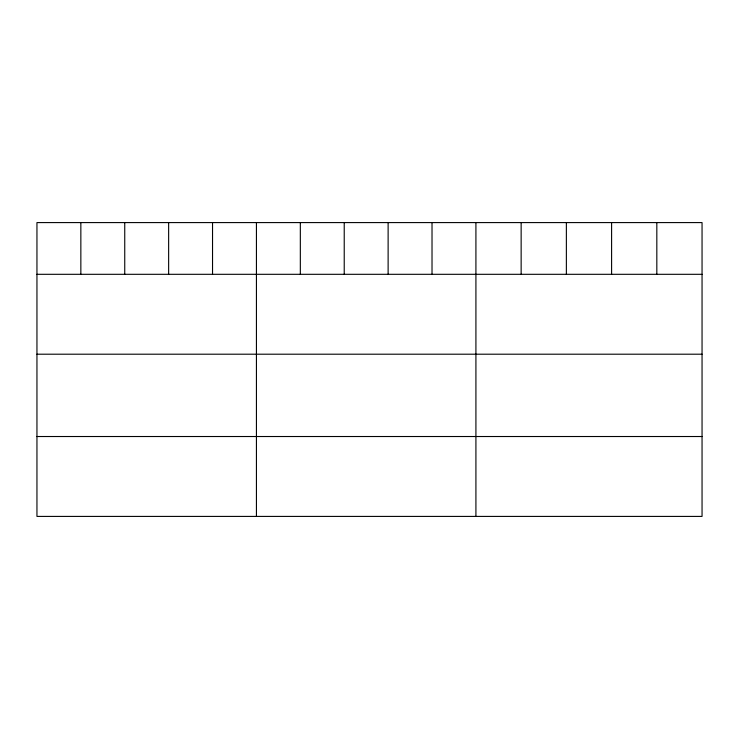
<?xml version="1.0" encoding="UTF-8"?>
<svg xmlns="http://www.w3.org/2000/svg" width="739" height="739" viewBox="0 0 739 739"><rect width="100%" height="100%" fill="white"/><g stroke="black" fill="none" stroke-linecap="round" stroke-linejoin="round"><path stroke-width="1.11" d="M702.05 274.308L702.05 516.413L36.95 516.413L36.95 222.587L702.05 222.587L702.05 274.308L36.95 274.308M36.95 354.203L702.05 354.203M36.95 436.518L702.05 436.518M656.823 222.587L656.823 274.308M611.596 222.587L611.596 274.308M566.37 222.587L566.37 274.308M521.143 222.587L521.143 274.308M475.916 222.587L475.916 516.413M432.019 222.587L432.019 274.308M388.123 222.587L388.123 274.308M344.226 222.587L344.226 274.308M300.33 222.587L300.33 274.308M256.433 222.587L256.433 516.413M212.536 222.587L212.536 274.308M168.64 222.587L168.64 274.308M124.743 222.587L124.743 274.308M80.847 222.587L80.847 274.308"/></g></svg>
